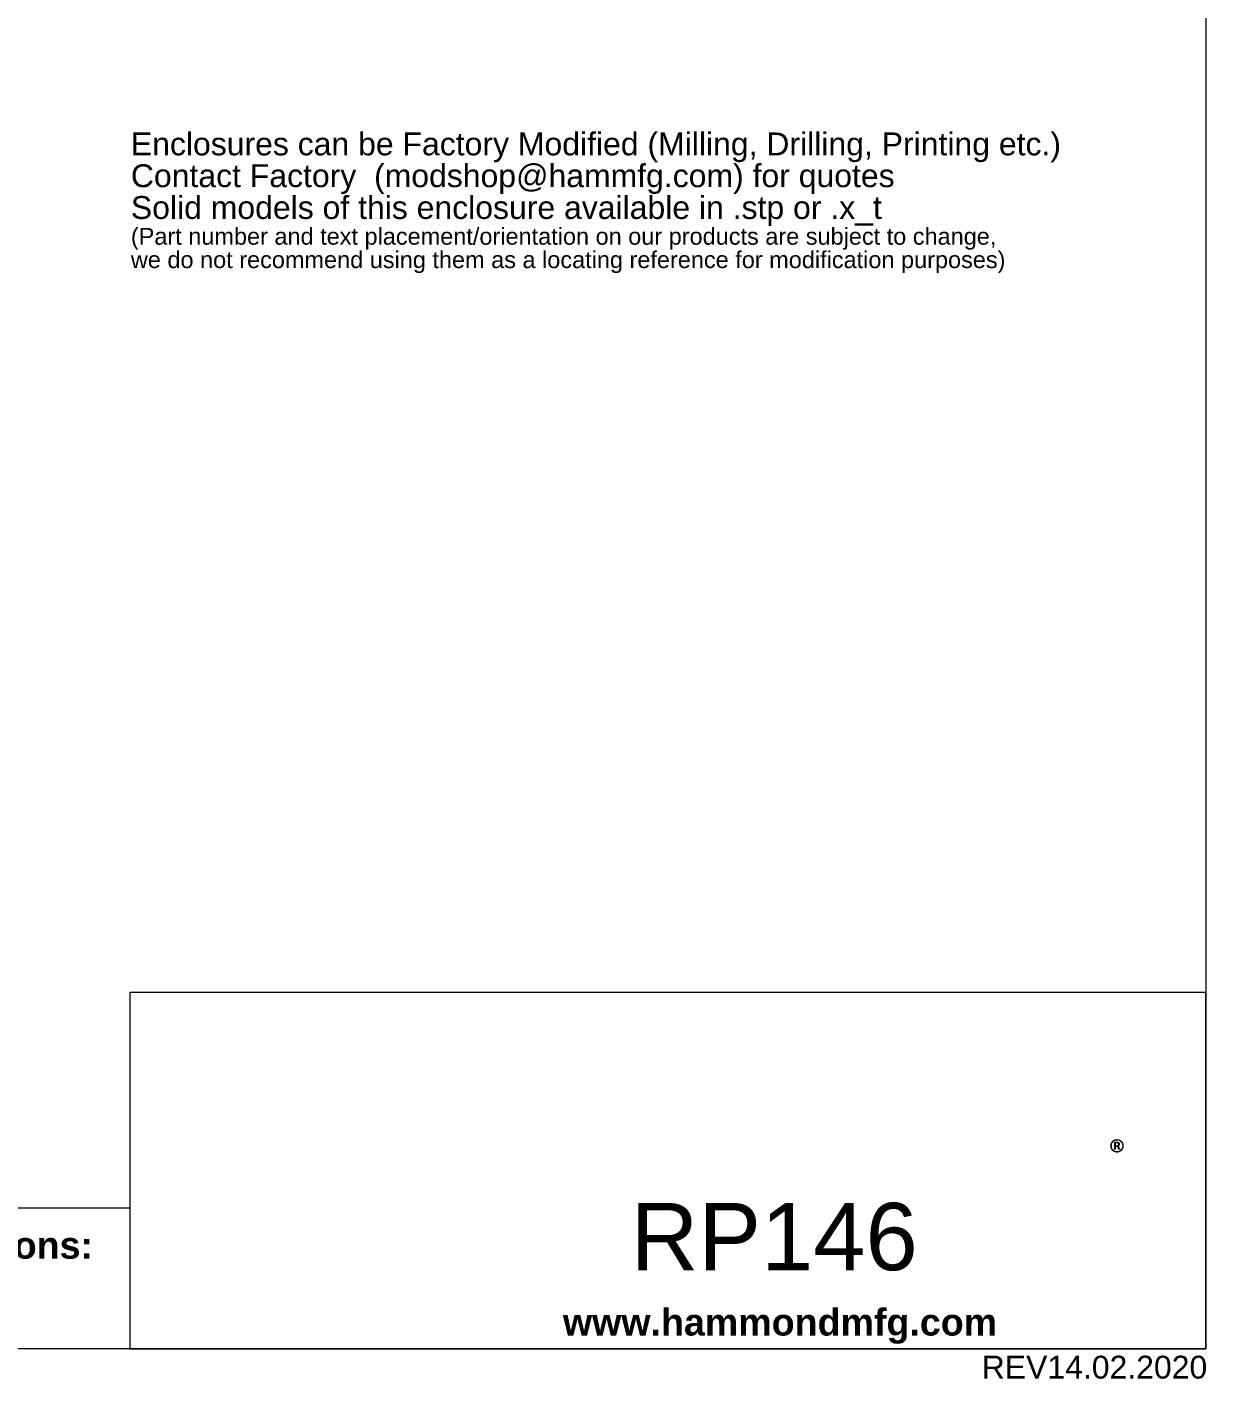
# Model space of a CAD drawing. Header units: millimetres. Extents: x 25 to 1372, y 25 to 1055.
# Drawn here: x 921 to 1359, y 27 to 530 of the extents above; entities that cross this region are included whole.
import ezdxf

# ---------------------------------------------------------------- set-up
doc = ezdxf.new("R2010")
doc.units = ezdxf.units.MM
doc.header["$LTSCALE"] = 5
doc.layers.add('Sketch Geometry (ANSI)', color=7, linetype='Continuous', lineweight=9)
doc.layers.add('Symbol (ANSI)', color=7, linetype='Continuous', lineweight=9)
doc.styles.add('Note Text (ANSI)', font='arial.ttf')
doc.styles.add('Text Style20', font='arial.ttf')

# ---------------------------------------------------------------- blocks, each defined once
blk = doc.blocks.new('Title Blocks HAMMOND')
at = {"layer": 'Sketch Geometry (ANSI)'}
for p, q in [((274.4, 31.5), (194.4, 31.5)), ((194.4, 31.5), (194.4, 5)), ((274.4, 5), (274.4, 31.5)), ((173.4, 15.5), (194.4, 15.5)), ((194.4, 15.5), (194.4, 5)), ((194.4, 5), (173.4, 5)), ((194.4, 5), (274.4, 5))]:
    blk.add_line(p, q, dxfattribs=at)
at = {"layer": 'Symbol (ANSI)', "insert": (267.22, 20.45), "char_height": 2, "attachment_point": 1, "line_spacing_factor": 3, "style": 'Note Text (ANSI)'}
blk.add_mtext('\\fCalibri|b1|i0;\\H2.0000;®\\fCalibri|b1|i0;\\H21.7410;\\P', dxfattribs=at)
at = {"layer": 'Symbol (ANSI)', "insert": (174.9, 10), "char_height": 1.7, "width": 30.7233, "attachment_point": 4, "line_spacing_factor": 0.845197, "style": 'Note Text (ANSI)'}
blk.add_mtext('{\\fArial|b1|i0|c0|p34;\\H1.17647x;Dimensions:\\fArial|b0|i0|c0|p34;\\H0.85x;\\Pmm\\H1.23561x; \\H0.80932x;\\P[inches]\\H1.1281x; }', dxfattribs=at)
at = {"layer": 'Symbol (ANSI)', "insert": (226.6, 6.69), "char_height": 2, "width": 32.2927, "attachment_point": 4, "style": 'Note Text (ANSI)'}
blk.add_mtext('\\fArial|b1|i0;\\H2.0000;www.hammondmfg.com', dxfattribs=at)
at = {"layer": 'Symbol (ANSI)'}
for tag, p, height, style in [('<TITLE>_001', (231.63, 10.86), 5, 'Text Style20'), ('REV:DD.MM.YYYY_001', (257.74, 2.8), 1.7, 'Note Text (ANSI)')]:
    blk.add_attdef(tag, p, '', height=height, dxfattribs=dict(at, style=style))
blk = doc.blocks.new('Borders Default Border')
at = {"layer": 'Sketch Geometry (ANSI)', "flags": 128}
blk.add_lwpolyline([(7.62, 7.62), (7.62, 208.28), (271.78, 208.28), (271.78, 7.62), (7.62, 7.62)], dxfattribs=at)

msp = doc.modelspace()

# ---------------------------------------------------------------- block references
at = {"xscale": 5, "yscale": 5, "zscale": 5}
msp.add_blockref('Borders Default Border', (0, 0), dxfattribs=at)
msp.add_blockref('Title Blocks HAMMOND', (-13.1, 13.1), dxfattribs=at).add_auto_attribs({'<TITLE>_001': 'RP146', 'REV:DD.MM.YYYY_001': 'REV14.02.2020'})

# ---------------------------------------------------------------- texts
at = {"layer": 'Symbol (ANSI)', "color": 5, "true_color": 0x0000ff, "insert": (959.297, 459.682), "char_height": 8.5, "width": 371.51928, "attachment_point": 4, "line_spacing_factor": 0.834474, "style": 'Note Text (ANSI)'}
msp.add_mtext('{\\H1x;Enclosures can be Factory Modified (Milling, Drilling, Printing etc.)\\PContact Factory  (modshop@hammfg.com) for quotes\\H1.2001x; \\H0.83326x;\\PSolid models of this enclosure available in .stp or .x_t\\H1.17362x; \\H0.95231x;\\P\\H0.65789x;(Part number and text placement/orientation on our products are subject to change,\\H1.23371x; \\H0.81056x;\\Pwe do not recommend using them as a locating reference for modification purposes)\\fCalibri|b0|i0|c0|p34;\\H1.06945x; \\H0.93506x;\\P\\H1.0709x; }', dxfattribs=at)

doc.saveas('drawing.dxf')
